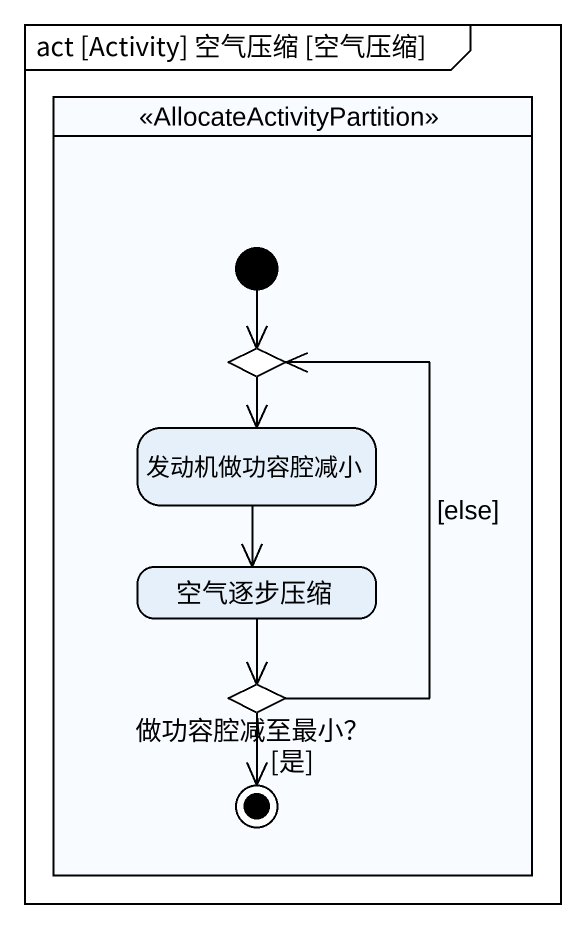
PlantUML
@startuml
mainframe act [Activity] 空气压缩 [空气压缩]
hide empty description
state " " as lane1 <<AllocateActivityPartition>> {
  state 发动机做功容腔减小
  state choice1 <<choice>>
  state 空气逐步压缩
  state "做功容腔减至最小？" as 做功容腔减至最小 <<choice>>
  [*] --> choice1
  做功容腔减至最小 --> [*] : [是]
}
发动机做功容腔减小 --> 空气逐步压缩
choice1 --> 发动机做功容腔减小
空气逐步压缩 --> 做功容腔减至最小
做功容腔减至最小 -up-> choice1 : [else]
@enduml
